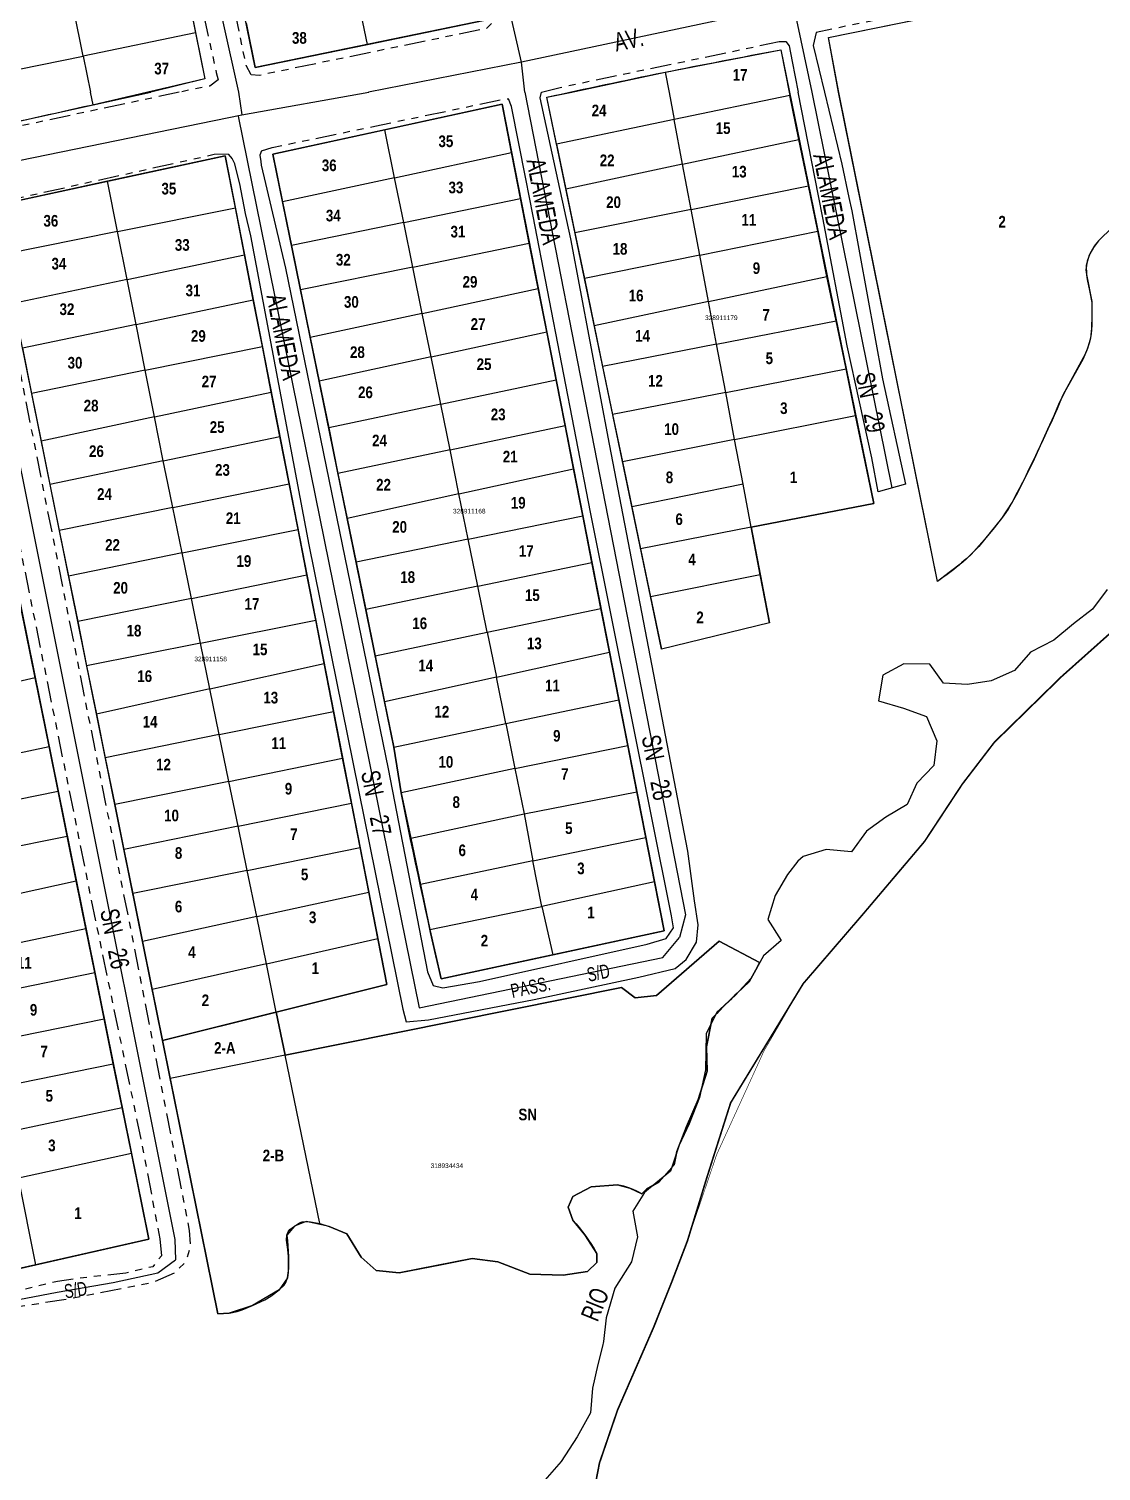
# Model space of a CAD drawing. Extents: x 205316 to 208372, y 4848714 to 4853250.
# Drawn here: x 207305.5 to 207536.1, y 4852270.9 to 4852581.1 of the extents above; entities that cross this region are included whole.
import ezdxf
from ezdxf.enums import TextEntityAlignment as Align

# ---------------------------------------------------------------- set-up
doc = ezdxf.new("R2010")
doc.units = 0
doc.header["$LTSCALE"] = 1.5
doc.header["$MEASUREMENT"] = 0
doc.linetypes.add('TRACO_25', pattern=[8, 3, -1, 1, -1, 1, -1])
for name, color, linetype in [('CD-MALHA-LOTES', 40, 'CONTINUOUS'), ('CD_TXT_QUADRA', 7, 'CONTINUOUS'), ('HD-CURSO-PERENE', 170, 'CONTINUOUS'), ('HD-TXT-PERENE', 170, 'CONTINUOUS'), ('LM-LIM-SETOR-FISCAL', 7, 'CONTINUOUS'), ('LM-LIMITE-MUNICIPAL', 2, 'CONTINUOUS'), ('RU-QUADRAS', 6, 'CONTINUOUS'), ('SV-EIXO-RUA-N-PAV', 6, 'CONTINUOUS'), ('SV-EIXO-RUA-PAV', 20, 'CONTINUOUS'), ('SV-RUA-NAO-PAV-S-GUIA-C-GUIA', 7, 'CONTINUOUS'), ('SV-RUA-PAVIM-S-GUIA-C-GUIA', 7, 'CONTINUOUS'), ('SV-TXT-RUA-N-PAV-S-GUIA-C-GUIA', 7, 'CONTINUOUS'), ('SV-TXT-RUA-PAV-S-GUIA-C-GUIA', 7, 'CONTINUOUS'), ('Th_NmrPort', 7, 'CONTINUOUS')]:
    doc.layers.add(name, color=color, linetype=linetype)
doc.styles.add('ARIAL', font='arial.ttf')
doc.styles.add('ROMANS', font='arial.ttf', dxfattribs={"height": 0.2})
doc.styles.get("Standard").update_dxf_attribs({"font": 'swisscbo.ttf'})
doc.linetypes.add('Limite', pattern='A,20,-3,[130,ltypeshp.shx,S=6.35,R=0,X=0,Y=0],-3,20', length=46)

msp = doc.modelspace()

# ---------------------------------------------------------------- linework, layer by layer
at = {"layer": 'CD-MALHA-LOTES', "linetype": 'Continuous'}
for p, q in [((207477.49, 4852579.28), (207545.73, 4852593.18)), ((207339.32, 4852590.37), (207341.33, 4852580.24)), ((207317.13, 4852575.28), (207315.12, 4852585.21)), ((207378.29, 4852577.78), (207376.32, 4852587.47)), ((207352.21, 4852582.39), (207354.17, 4852572.84)), ((207378.29, 4852577.78), (207403.62, 4852582.97)), ((207341.33, 4852580.24), (207317.13, 4852575.28)), ((207341.33, 4852580.24), (207343.34, 4852570.41)), ((207479.65, 4852567.46), (207477.49, 4852579.28)), ((207354.17, 4852572.84), (207378.29, 4852577.78)), ((207442.32, 4852571.8), (207467.2, 4852576.61)), ((207467.2, 4852576.61), (207469.13, 4852566.78)), ((207292.02, 4852570.13), (207317.13, 4852575.28)), ((207317.13, 4852575.28), (207318.7, 4852567.5)), ((207343.34, 4852570.41), (207331.7, 4852567.5)), ((207421.9, 4852567.47), (207442.32, 4852571.8)), ((207442.32, 4852571.8), (207443.17, 4852567.47)), ((207319.28, 4852564.77), (207318.7, 4852567.5)), ((207319.28, 4852564.77), (207331.7, 4852567.5)), ((207416.86, 4852566.42), (207421.9, 4852567.47)), ((207418.95, 4852556.35), (207416.86, 4852566.42)), ((207443.17, 4852567.47), (207444.27, 4852561.61)), ((207469.13, 4852566.78), (207444.27, 4852561.61)), ((207471.07, 4852557.36), (207469.13, 4852566.78)), ((207294.27, 4852559.26), (207319.28, 4852564.77)), ((207407.25, 4852564.92), (207382.04, 4852559.41)), ((207409.29, 4852554.51), (207407.25, 4852564.92)), ((207444.27, 4852561.61), (207418.95, 4852556.35)), ((207446.09, 4852552.01), (207444.27, 4852561.61)), ((207382.04, 4852559.41), (207357.94, 4852554.15)), ((207384.14, 4852549.09), (207382.04, 4852559.41)), ((207446.09, 4852552.01), (207471.07, 4852557.36)), ((207473.13, 4852547.39), (207471.07, 4852557.36)), ((207347.72, 4852553.82), (207322.4, 4852548.36)), ((207349.9, 4852542.62), (207347.72, 4852553.82)), ((207357.94, 4852554.15), (207360.04, 4852543.89)), ((207384.14, 4852549.09), (207409.29, 4852554.51)), ((207411.23, 4852544.61), (207409.29, 4852554.51)), ((207418.95, 4852556.35), (207420.97, 4852546.64)), ((207446.09, 4852552.01), (207420.97, 4852546.64)), ((207447.92, 4852542.3), (207446.09, 4852552.01)), ((207322.4, 4852548.36), (207297.89, 4852543.04)), ((207324.56, 4852537.52), (207322.4, 4852548.36)), ((207384.14, 4852549.09), (207360.04, 4852543.89)), ((207386.1, 4852539.48), (207384.14, 4852549.09)), ((207386.1, 4852539.48), (207411.23, 4852544.61)), ((207413.11, 4852535.01), (207411.23, 4852544.61)), ((207420.97, 4852546.64), (207422.92, 4852537.25)), ((207447.92, 4852542.3), (207473.13, 4852547.39)), ((207475.14, 4852537.58), (207473.13, 4852547.39)), ((207324.56, 4852537.52), (207349.9, 4852542.62)), ((207351.87, 4852532.53), (207349.9, 4852542.62)), ((207360.04, 4852543.89), (207361.95, 4852534.55)), ((207447.92, 4852542.3), (207422.92, 4852537.25)), ((207449.79, 4852532.45), (207447.92, 4852542.3)), ((207386.1, 4852539.48), (207361.95, 4852534.55)), ((207388.05, 4852529.89), (207386.1, 4852539.48)), ((207324.56, 4852537.52), (207300.01, 4852532.58)), ((207326.61, 4852527.22), (207324.56, 4852537.52)), ((207422.92, 4852537.25), (207424.95, 4852527.44)), ((207449.79, 4852532.45), (207475.14, 4852537.58)), ((207477.14, 4852527.88), (207475.14, 4852537.58)), ((207326.61, 4852527.22), (207351.87, 4852532.53)), ((207353.75, 4852522.85), (207351.87, 4852532.53)), ((207361.95, 4852534.55), (207363.9, 4852524.97)), ((207388.05, 4852529.89), (207413.11, 4852535.01)), ((207415.02, 4852525.27), (207413.11, 4852535.01)), ((207449.79, 4852532.45), (207424.95, 4852527.44)), ((207451.68, 4852522.46), (207449.79, 4852532.45)), ((207388.05, 4852529.89), (207363.9, 4852524.97)), ((207390.09, 4852519.89), (207388.05, 4852529.89)), ((207326.61, 4852527.22), (207302.13, 4852522.08)), ((207328.54, 4852517.56), (207326.61, 4852527.22)), ((207424.95, 4852527.44), (207427.07, 4852517.22)), ((207451.68, 4852522.46), (207477.14, 4852527.88)), ((207479.11, 4852518.31), (207477.14, 4852527.88)), ((207328.54, 4852517.56), (207353.75, 4852522.85)), ((207355.71, 4852512.82), (207353.75, 4852522.85)), ((207363.9, 4852524.97), (207366, 4852514.7)), ((207390.09, 4852519.89), (207415.02, 4852525.27)), ((207416.85, 4852515.92), (207415.02, 4852525.27)), ((207390.09, 4852519.89), (207366, 4852514.7)), ((207391.99, 4852510.56), (207390.09, 4852519.89)), ((207451.68, 4852522.46), (207427.07, 4852517.22)), ((207453.41, 4852513.29), (207451.68, 4852522.46)), ((207328.54, 4852517.56), (207304.09, 4852512.43)), ((207330.51, 4852507.68), (207328.54, 4852517.56)), ((207427.07, 4852517.22), (207428.89, 4852508.49)), ((207453.41, 4852513.29), (207479.11, 4852518.31)), ((207481.23, 4852507.97), (207479.11, 4852518.31)), ((207366, 4852514.7), (207367.9, 4852505.36)), ((207391.99, 4852510.56), (207416.85, 4852515.92)), ((207418.87, 4852505.63), (207416.85, 4852515.92)), ((207304.09, 4852512.43), (207306.06, 4852502.69)), ((207330.51, 4852507.68), (207355.71, 4852512.82)), ((207357.62, 4852503.01), (207355.71, 4852512.82)), ((207391.99, 4852510.56), (207367.9, 4852505.36)), ((207394.06, 4852500.39), (207391.99, 4852510.56)), ((207453.41, 4852513.29), (207428.89, 4852508.49)), ((207455.37, 4852502.92), (207453.41, 4852513.29)), ((207330.51, 4852507.68), (207306.06, 4852502.69)), ((207332.51, 4852497.64), (207330.51, 4852507.68)), ((207428.89, 4852508.49), (207431.03, 4852498.16)), ((207455.37, 4852502.92), (207481.23, 4852507.97)), ((207483.29, 4852497.97), (207481.23, 4852507.97)), ((207367.9, 4852505.36), (207369.96, 4852495.3)), ((207394.06, 4852500.39), (207418.87, 4852505.63)), ((207420.8, 4852495.78), (207418.87, 4852505.63)), ((207306.06, 4852502.69), (207308.13, 4852492.42)), ((207332.51, 4852497.64), (207357.62, 4852503.01)), ((207359.49, 4852493.42), (207357.62, 4852503.01)), ((207455.37, 4852502.92), (207431.03, 4852498.16)), ((207457.28, 4852492.8), (207455.37, 4852502.92)), ((207394.06, 4852500.39), (207369.96, 4852495.3)), ((207396.07, 4852490.56), (207394.06, 4852500.39)), ((207431.03, 4852498.16), (207433.14, 4852488)), ((207457.28, 4852492.8), (207483.29, 4852497.97)), ((207487.19, 4852479.01), (207483.29, 4852497.97)), ((207332.51, 4852497.64), (207308.13, 4852492.42)), ((207334.39, 4852488.18), (207332.51, 4852497.64)), ((207369.96, 4852495.3), (207371.96, 4852485.47)), ((207396.07, 4852490.56), (207420.8, 4852495.78)), ((207422.62, 4852486.5), (207420.8, 4852495.78)), ((207308.13, 4852492.42), (207310.02, 4852483.09)), ((207334.39, 4852488.18), (207359.49, 4852493.42)), ((207361.46, 4852483.29), (207359.49, 4852493.42)), ((207457.28, 4852492.8), (207433.14, 4852488)), ((207459.09, 4852483.21), (207457.28, 4852492.8)), ((207396.07, 4852490.56), (207371.96, 4852485.47)), ((207397.99, 4852481.09), (207396.07, 4852490.56)), ((207334.39, 4852488.18), (207310.02, 4852483.09)), ((207335.34, 4852483.42), (207334.39, 4852488.18)), ((207371.96, 4852485.47), (207373.94, 4852475.81)), ((207397.99, 4852481.09), (207422.62, 4852486.5)), ((207424.6, 4852476.37), (207422.62, 4852486.5)), ((207433.14, 4852488), (207435.15, 4852478.33)), ((207310.02, 4852483.09), (207312.02, 4852473.21)), ((207336.41, 4852478.18), (207335.34, 4852483.42)), ((207336.41, 4852478.18), (207361.46, 4852483.29)), ((207363.38, 4852473.46), (207361.46, 4852483.29)), ((207459.09, 4852483.21), (207435.15, 4852478.33)), ((207460.86, 4852473.9), (207459.09, 4852483.21)), ((207397.99, 4852481.09), (207373.94, 4852475.81)), ((207399.98, 4852471.35), (207397.99, 4852481.09)), ((207336.41, 4852478.18), (207312.02, 4852473.21)), ((207338.43, 4852468.38), (207336.41, 4852478.18)), ((207399.98, 4852471.35), (207424.6, 4852476.37)), ((207426.57, 4852466.34), (207424.6, 4852476.37)), ((207435.15, 4852478.33), (207437.03, 4852469.27)), ((207460.86, 4852473.9), (207487.19, 4852479.01)), ((207312.02, 4852473.21), (207314, 4852463.4)), ((207338.43, 4852468.38), (207363.38, 4852473.46)), ((207365.29, 4852463.67), (207363.38, 4852473.46)), ((207373.94, 4852475.81), (207375.85, 4852466.44)), ((207460.86, 4852473.9), (207437.03, 4852469.27)), ((207462.79, 4852463.69), (207460.86, 4852473.9)), ((207399.98, 4852471.35), (207375.85, 4852466.44)), ((207402.04, 4852461.25), (207399.98, 4852471.35)), ((207338.43, 4852468.38), (207314, 4852463.4)), ((207340.43, 4852458.6), (207338.43, 4852468.38)), ((207437.03, 4852469.27), (207439.17, 4852458.94)), ((207306.82, 4852441.53), (207301.83, 4852466.23)), ((207375.85, 4852466.44), (207377.93, 4852456.25)), ((207402.04, 4852461.25), (207426.57, 4852466.34)), ((207428.5, 4852456.47), (207426.57, 4852466.34)), ((207462.79, 4852463.69), (207439.17, 4852458.94)), ((207464.74, 4852453.37), (207462.79, 4852463.69)), ((207314, 4852463.4), (207315.98, 4852453.62)), ((207340.43, 4852458.6), (207365.29, 4852463.67)), ((207367.18, 4852453.94), (207365.29, 4852463.67)), ((207402.04, 4852461.25), (207377.93, 4852456.25)), ((207404.05, 4852451.34), (207402.04, 4852461.25)), ((207340.43, 4852458.6), (207315.98, 4852453.62)), ((207342.4, 4852449.01), (207340.43, 4852458.6)), ((207439.17, 4852458.94), (207441.51, 4852447.67)), ((207377.93, 4852456.25), (207379.96, 4852446.28)), ((207404.05, 4852451.34), (207428.5, 4852456.47)), ((207430.35, 4852447.03), (207428.5, 4852456.47)), ((207315.98, 4852453.62), (207317.9, 4852444.13)), ((207342.4, 4852449.01), (207367.18, 4852453.94)), ((207369, 4852444.6), (207367.18, 4852453.94)), ((207379.96, 4852446.28), (207404.05, 4852451.34)), ((207404.05, 4852451.34), (207406.03, 4852441.65)), ((207464.74, 4852453.37), (207441.51, 4852447.67)), ((207342.4, 4852449.01), (207317.9, 4852444.13)), ((207344.43, 4852439.14), (207342.4, 4852449.01)), ((207379.96, 4852446.28), (207381.99, 4852436.35)), ((207406.03, 4852441.65), (207430.35, 4852447.03)), ((207432.36, 4852436.8), (207430.35, 4852447.03)), ((207317.9, 4852444.13), (207320.01, 4852433.71)), ((207344.43, 4852439.14), (207369, 4852444.6)), ((207371.01, 4852434.29), (207369, 4852444.6)), ((207306.82, 4852441.53), (207282.61, 4852436.02)), ((207309.81, 4852426.77), (207306.82, 4852441.53)), ((207344.43, 4852439.14), (207320.01, 4852433.71)), ((207346.44, 4852429.31), (207344.43, 4852439.14)), ((207406.03, 4852441.65), (207381.99, 4852436.35)), ((207408.06, 4852431.69), (207406.03, 4852441.65)), ((207381.99, 4852436.35), (207383.97, 4852426.64)), ((207408.06, 4852431.69), (207432.36, 4852436.8)), ((207434.29, 4852426.94), (207432.36, 4852436.8)), ((207320.01, 4852433.71), (207321.91, 4852424.32)), ((207346.44, 4852429.31), (207371.01, 4852434.29)), ((207372.97, 4852424.21), (207371.01, 4852434.29)), ((207383.97, 4852426.64), (207408.06, 4852431.69)), ((207408.06, 4852431.69), (207410.03, 4852421.99)), ((207285.52, 4852421.58), (207309.81, 4852426.77)), ((207311.76, 4852417.12), (207309.81, 4852426.77)), ((207346.44, 4852429.31), (207321.91, 4852424.32)), ((207348.51, 4852419.24), (207346.44, 4852429.31)), ((207383.97, 4852426.64), (207385.55, 4852416.75)), ((207410.03, 4852421.99), (207434.29, 4852426.94)), ((207436.23, 4852417.02), (207434.29, 4852426.94)), ((207321.91, 4852424.32), (207323.95, 4852414.25)), ((207348.51, 4852419.24), (207372.97, 4852424.21)), ((207374.86, 4852414.53), (207372.97, 4852424.21)), ((207410.03, 4852421.99), (207385.55, 4852416.75)), ((207410.03, 4852421.99), (207412.02, 4852412.25)), ((207348.51, 4852419.24), (207323.95, 4852414.25)), ((207350.49, 4852409.58), (207348.51, 4852419.24)), ((207287.41, 4852412.22), (207311.76, 4852417.12)), ((207313.71, 4852407.48), (207311.76, 4852417.12)), ((207323.95, 4852414.25), (207325.9, 4852404.59)), ((207350.49, 4852409.58), (207374.86, 4852414.53)), ((207376.71, 4852405.03), (207374.86, 4852414.53)), ((207385.55, 4852416.75), (207387.6, 4852407.05)), ((207412.02, 4852412.25), (207436.23, 4852417.02)), ((207438.16, 4852407.18), (207436.23, 4852417.02)), ((207387.6, 4852407.05), (207412.02, 4852412.25)), ((207412.02, 4852412.25), (207413.88, 4852402.17)), ((207350.49, 4852409.58), (207325.9, 4852404.59)), ((207352.44, 4852400.1), (207350.49, 4852409.58)), ((207289.37, 4852402.53), (207313.71, 4852407.48)), ((207315.66, 4852397.86), (207313.71, 4852407.48)), ((207352.44, 4852400.1), (207376.71, 4852405.03)), ((207378.58, 4852395.42), (207376.71, 4852405.03)), ((207387.6, 4852407.05), (207389.7, 4852397.1)), ((207413.88, 4852402.17), (207438.16, 4852407.18)), ((207440.03, 4852397.65), (207438.16, 4852407.18)), ((207325.9, 4852404.59), (207327.82, 4852395.1)), ((207413.88, 4852402.17), (207389.7, 4852397.1)), ((207415.81, 4852392.36), (207413.88, 4852402.17)), ((207352.44, 4852400.1), (207327.82, 4852395.1)), ((207354.48, 4852390.16), (207352.44, 4852400.1)), ((207291.39, 4852392.56), (207315.66, 4852397.86)), ((207317.74, 4852387.58), (207315.66, 4852397.86)), ((207354.48, 4852390.16), (207378.58, 4852395.42)), ((207380.53, 4852385.45), (207378.58, 4852395.42)), ((207389.7, 4852397.1), (207391.75, 4852387.39)), ((207440.03, 4852397.65), (207415.81, 4852392.36)), ((207442.1, 4852387.09), (207440.03, 4852397.65)), ((207327.82, 4852395.1), (207329.91, 4852384.81)), ((207391.75, 4852387.39), (207415.81, 4852392.36)), ((207415.81, 4852392.36), (207418.19, 4852381.94)), ((207354.48, 4852390.16), (207329.91, 4852384.81)), ((207356.56, 4852380.02), (207354.48, 4852390.16)), ((207293.42, 4852382.49), (207317.74, 4852387.58)), ((207319.65, 4852378.11), (207317.74, 4852387.58)), ((207391.75, 4852387.39), (207394.15, 4852376.76)), ((207418.19, 4852381.94), (207442.1, 4852387.09)), ((207329.91, 4852384.81), (207332, 4852374.45)), ((207356.56, 4852380.02), (207380.53, 4852385.45)), ((207382.46, 4852375.52), (207380.53, 4852385.45)), ((207462.6, 4852380.26), (207453.97, 4852384.87)), ((207356.56, 4852380.02), (207332, 4852374.45)), ((207358.7, 4852369.61), (207356.56, 4852380.02)), ((207394.15, 4852376.76), (207418.19, 4852381.94)), ((207295.3, 4852373.17), (207319.65, 4852378.11)), ((207321.66, 4852368.18), (207319.65, 4852378.11)), ((207332, 4852374.45), (207334.21, 4852363.51)), ((207358.7, 4852369.61), (207382.46, 4852375.52)), ((207297.31, 4852363.24), (207321.66, 4852368.18)), ((207323.62, 4852358.51), (207321.66, 4852368.18)), ((207358.7, 4852369.61), (207334.21, 4852363.51)), ((207360.6, 4852360.33), (207358.7, 4852369.61)), ((207334.21, 4852363.51), (207335.87, 4852355.36)), ((207299.26, 4852353.57), (207323.62, 4852358.51)), ((207325.53, 4852349.07), (207323.62, 4852358.51)), ((207360.6, 4852360.33), (207335.87, 4852355.36)), ((207368.03, 4852324.11), (207360.6, 4852360.33)), ((207335.87, 4852355.36), (207346.11, 4852304.73)), ((207301.21, 4852343.94), (207325.53, 4852349.07)), ((207327.52, 4852339.24), (207325.53, 4852349.07)), ((207303.23, 4852333.94), (207327.52, 4852339.24)), ((207331.25, 4852320.8), (207327.52, 4852339.24)), ((207307, 4852315.28), (207303.23, 4852333.94)), ((207307, 4852315.28), (207331.25, 4852320.8)), ((207283.07, 4852309.84), (207307, 4852315.28))]:
    msp.add_line(p, q, dxfattribs=at)
at = {"layer": 'CD-MALHA-LOTES', "linetype": 'Continuous', "flags": 128}
for points in [[(207500.89, 4852462.25), (207496.42, 4852484.48), (207490.27, 4852514.87), (207479.65, 4852567.46)], [(207541.45, 4852541.37), (207535.53, 4852535.54), (207535.53, 4852535.54), (207534.47, 4852534.12), (207533.7, 4852532.75), (207533.07, 4852531.12), (207532.84, 4852529.3), (207533.07, 4852527.24), (207533.62, 4852524.85), (207534.09, 4852522.26), (207534.08, 4852519.48), (207534.02, 4852516.7), (207533.78, 4852514.56), (207533.2, 4852512.39), (207532.15, 4852510.03), (207530.91, 4852507.74), (207529.48, 4852505.3), (207528.14, 4852502.85), (207526.96, 4852500.29), (207525.9, 4852497.91), (207524.56, 4852494.92), (207521.38, 4852487.94), (207517.85, 4852480.8), (207516.1, 4852477.83), (207515.08, 4852476.38), (207513.06, 4852473.78), (207511, 4852471.25), (207508.15, 4852468.03), (207506.39, 4852466.44), (207503.4, 4852464.16), (207500.89, 4852462.25)], [(207453.97, 4852384.87), (207440.44, 4852373.17), (207435.91, 4852372.67), (207432.92, 4852374.88), (207360.6, 4852360.33)], [(207437.31, 4852330.54), (207438.33, 4852331.52), (207441.06, 4852333.08), (207444.28, 4852336.79), (207444.86, 4852339.62), (207446.91, 4852344.98), (207449.45, 4852350.83), (207451.4, 4852356.88), (207451.2, 4852362.15), (207452.47, 4852368.3), (207456.47, 4852372.39), (207460.37, 4852376.1), (207462.22, 4852379.32), (207462.6, 4852380.26)], [(207368.03, 4852324.11), (207370.09, 4852323.5), (207373.87, 4852321.91), (207376.96, 4852316.93), (207380.14, 4852314.04), (207385.12, 4852313.54), (207394.38, 4852315.33), (207400.85, 4852316.63), (207406.33, 4852315.93), (207413.2, 4852313.24), (207420.37, 4852313.04), (207425.64, 4852313.84), (207427.63, 4852315.73), (207427.63, 4852317.72), (207425.04, 4852321.71), (207422.46, 4852324.89), (207421.46, 4852327.68), (207422.46, 4852329.97), (207426.44, 4852332.06), (207432.05, 4852332.48), (207434.7, 4852331.77), (207437.31, 4852330.54)], [(207346.11, 4852304.73), (207348.58, 4852304.88), (207350.28, 4852305.18), (207351.38, 4852305.56), (207353.56, 4852306.47), (207356.23, 4852307.75), (207357.49, 4852308.5), (207359.33, 4852309.86), (207360.36, 4852310.88), (207360.76, 4852311.47), (207361.13, 4852312.45), (207361.32, 4852313.97), (207361.32, 4852317.03), (207361.16, 4852318.56), (207360.88, 4852320.59), (207360.93, 4852321.61), (207361.25, 4852322.38), (207361.63, 4852322.82), (207362.62, 4852323.6), (207363.7, 4852324.27), (207364.25, 4852324.49), (207365.11, 4852324.6), (207366.08, 4852324.5), (207368.03, 4852324.11)]]:
    msp.add_lwpolyline(points, dxfattribs=at)
at = {"layer": 'HD-CURSO-PERENE', "flags": 128}
msp.add_lwpolyline([(207537.39, 4852460.49), (207534.25, 4852456.28), (207530.16, 4852453.16), (207525.93, 4852449.59), (207520.93, 4852447.07), (207517.5, 4852443.11), (207512.46, 4852440.89), (207507.36, 4852440.12), (207502.21, 4852440.35), (207499.29, 4852444.49), (207493.69, 4852444.57), (207489.15, 4852442.1), (207488.22, 4852436.6), (207493.58, 4852434.97), (207498.53, 4852433.18), (207500.75, 4852427.94), (207500.12, 4852422.63), (207496.48, 4852418.87), (207494.4, 4852414.26), (207489.81, 4852411.54), (207485.62, 4852408.52), (207482.38, 4852404.06), (207476.98, 4852404.59), (207471.99, 4852403.07), (207470.9, 4852402.07), (207468.65, 4852399.25), (207466.02, 4852394.69), (207464.38, 4852389.53), (207467.3, 4852385.04), (207463.51, 4852381.73), (207460.83, 4852376.91), (207457.39, 4852373.2), (207453.45, 4852369.63), (207451.17, 4852364.92), (207450.98, 4852357.2), (207449.72, 4852351.28), (207447.52, 4852345.61), (207445.38, 4852341.02), (207443.48, 4852335.42), (207438.77, 4852331.51), (207437.89, 4852330.82), (207435.39, 4852326.81), (207436.35, 4852321.24), (207435.07, 4852315.89), (207431.51, 4852310.2), (207429.63, 4852303.86), (207429.1, 4852298.74), (207428.86, 4852297.78), (207427.86, 4852293.81), (207426.68, 4852288.74), (207426.27, 4852283.4), (207423.44, 4852278.25), (207419.93, 4852272.91), (207415.45, 4852267.79)], dxfattribs=at)
at = {"layer": 'LM-LIM-SETOR-FISCAL', "linetype": 'Limite', "ltscale": 0.1, "const_width": 0.13, "flags": 128}
msp.add_lwpolyline([(207021.68, 4851415.47), (207043.45, 4851405.34), (207056.69, 4851396.79), (207066.97, 4851389.51), (207076.85, 4851382.57), (207094.19, 4851367.16), (207111.92, 4851349.04), (207137.62, 4851319.1), (207143.1, 4851313.28), (207157.25, 4851297.67), (207179.66, 4851272.35), (207212.37, 4851234.89), (207238.06, 4851206.02), (207253.49, 4851187.92), (207273.43, 4851163.63), (207284.94, 4851148.07), (207293.96, 4851135.89), (207311.93, 4851112.49), (207337.06, 4851072.12), (207347.32, 4851056.34), (207360.35, 4851036.08), (207365.19, 4851028.69), (207385.18, 4850998.1), (207399.65, 4850974.87), (207412.28, 4850954.54), (207439.21, 4850911.8), (207446.99, 4850899.53), (207455.59, 4850885.98), (207473.05, 4850858.84), (207486.05, 4850838.58), (207490.56, 4850831.8), (207526.44, 4850773.29), (207555.31, 4850724.8), (207578.38, 4850685.38), (207592.12, 4850660.09), (207604.67, 4850635.92), (207614.1, 4850617.58), (207622.25, 4850602.5), (207642.83, 4850564.46), (207666.03, 4850518.62), (207673.67, 4850503.6), (207676.98, 4850495.57), (207692.21, 4850467.22), (207727.63, 4850397.08), (207738.85, 4850376.31), (207759.68, 4850337.26), (207765.54, 4850326.04), (207775.63, 4850306.02), (207786.18, 4850286.35), (207792.55, 4850273.61), (207797.89, 4850263.92), (207815.04, 4850231.27), (207833.05, 4850197.75), (207837.49, 4850189.49), (207843.1, 4850178.25), (207852.67, 4850160.66), (207865.65, 4850136.92), (207895.56, 4850081.74), (207913.06, 4850049.55), (207920.81, 4850036.7), (207924.96, 4850029.49), (207928.67, 4850023.04), (207944.68, 4849997.28), (207949.38, 4849989.27), (207955.86, 4849978.89), (207989.63, 4849922.09), (208021.59, 4849858.31), (208039.3, 4849825.19), (208050.27, 4849806.04), (208063.43, 4849780.62), (208069.87, 4849768.66), (208079.08, 4849754.42), (208084.65, 4849743.63), (208092.91, 4849727.46), (208100.67, 4849714.29), (208107.46, 4849701.58), (208114.74, 4849688.43), (208114.78, 4849688.35), (208114.86, 4849688.17), (208150.73, 4849616.06), (208187.92, 4849541.22), (208249.9, 4849424.19), (208300.63, 4849327.9), (208301.3, 4849326.63), (208330.19, 4849271.2), (208367.01, 4849211.9), (208349.86, 4849193.3), (208335.74, 4849174.95), (208327.89, 4849167.36), (208314.36, 4849149.75), (208299.16, 4849131.8), (208291.24, 4849122.44), (208282.06, 4849112.13), (208264.95, 4849090.56), (208250.83, 4849074.09), (208221.58, 4849039.46), (208207.85, 4849021.47), (208194.01, 4849003.09), (208183.89, 4848990.29), (208163.14, 4848966.59), (208139.11, 4848938.69), (208114.75, 4848908.34), (208092.97, 4848883.15), (208089.08, 4848877.86), (208082.48, 4848868.63), (208062.6, 4848842.56), (208055.4, 4848834.16), (208029.39, 4848802.29), (208002.88, 4848772.47), (207987.06, 4848754.07), (207971.45, 4848736.35), (207951.29, 4848714.3), (207938.98, 4848722.35), (207935.19, 4848724.84), (207927.76, 4848740.69), (207925.43, 4848746.58), (207910.93, 4848782.03), (207901.5, 4848803.37), (207897.96, 4848811.56), (207889.76, 4848830.42), (207882.92, 4848845.94), (207879.69, 4848853.91), (207871.77, 4848863.82), (207869.94, 4848867.11), (207866.81, 4848872.74), (207858.75, 4848886.94), (207856.41, 4848891.07), (207842.53, 4848910.15), (207825.03, 4848930.31), (207802.2, 4848960.18), (207795.96, 4848968.62), (207792.78, 4848975.77), (207791.99, 4848977.54), (207775.14, 4849006.28), (207757.22, 4849040.43), (207747.93, 4849059.71), (207739.33, 4849078.11), (207736.66, 4849084.67), (207725.65, 4849112.01), (207712.86, 4849133.84), (207705.61, 4849141.39), (207693.22, 4849158.83), (207658.02, 4849201.49), (207643.22, 4849219.05), (207628.15, 4849239.89), (207583.74, 4849297.42), (207577.23, 4849307.07), (207560.95, 4849335.89), (207540.69, 4849361.49), (207529.48, 4849377.88), (207524.83, 4849382.69), (207520.93, 4849386.71), (207512.94, 4849401.39), (207489.49, 4849426.56), (207461.51, 4849464.09), (207445.75, 4849483.09), (207417.58, 4849518.68), (207409.91, 4849527.9), (207402.02, 4849538.56), (207394.56, 4849549.23), (207375.36, 4849576.96), (207365.17, 4849591.27), (207339.6, 4849627.48), (207325.58, 4849647.34), (207307.69, 4849672.68), (207298.76, 4849680.12), (207277.63, 4849691.43), (207257.69, 4849697.98), (207238.05, 4849700.95), (207217.82, 4849703), (207206.03, 4849702.71), (207187.69, 4849706.67), (207136.42, 4849713.49), (207093.76, 4849719.89), (207070.29, 4849722.03), (207038.29, 4849725.23), (206981.38, 4849733.58), (206955.52, 4849737.17), (206761.86, 4849758.64), (206867.89, 4849970.66), (206819.81, 4849985.62), (206492.19, 4850011.1), (206474.48, 4850006.62), (206422.43, 4850015.06), (206416.16, 4850016.08), (206438.69, 4850087.64), (206465.45, 4850155.1), (206402.35, 4850183.32), (206381.84, 4850187.26), (206296.36, 4850246.47), (206256.21, 4850261.19), (205958.1, 4850305), (205458.47, 4851060.64), (205381.54, 4850978.24), (205358.28, 4850945.44), (205339.74, 4850916.46), (205327.72, 4850908.15), (205431.06, 4851590.05), (205574.72, 4852567.53), (205641.8, 4853028.16), (205641.8, 4853028.16), (205641.8, 4853028.16), (205641.8, 4853028.16), (205641.93, 4853028.94), (205641.93, 4853028.94), (205648.48, 4853073.83), (205694.02, 4853072.84), (205697.96, 4853072.98), (205708.12, 4853073.2), (205760.46, 4853075.4), (205791.35, 4853076.88), (205796.33, 4853076.78), (205864.61, 4853080.53), (205875.14, 4853081.42), (205954.27, 4853084.91), (205973.22, 4853086.23), (205987.11, 4853086.63), (206047.56, 4853092.24), (206088.22, 4853093.5), (206097.24, 4853093.29), (206115.25, 4853096.39), (206174.74, 4853099.25), (206241.73, 4853106.06), (206249.32, 4853067.81), (206250.76, 4853068.13), (206281.43, 4853073.09), (206306.59, 4853077.18), (206378.69, 4853082.54), (206403.59, 4853083.9), (206436.89, 4853085.62), (206526.63, 4853090.28), (206527.07, 4853088.1), (206560.2, 4853092.06), (206614.27, 4853094.76), (206665.78, 4853098.35), (206668.43, 4853097.71), (206672.42, 4853095.9), (206676.44, 4853090.31), (206713.2, 4853068.45), (206726.11, 4853063.48), (206768.83, 4853039.64), (206779.35, 4853035.22), (206783.97, 4853039.27), (206803.01, 4853045.24), (206811.52, 4853047.66), (206822.53, 4853050.63), (206828.46, 4853052.32), (206840.17, 4853055.43), (206847.8, 4853057.54), (206858.24, 4853060.22), (206872.64, 4853064.04), (206880.4, 4853065.73), (206891.38, 4853067.85), (206902.95, 4853070.8), (206915.12, 4853068.72), (206920.58, 4853068.19), (206924.61, 4853067.87), (206929.01, 4853068.36), (206932.61, 4853069.6), (206936.66, 4853071.45), (206943.28, 4853074.5), (206950.01, 4853078.17), (206955.6, 4853082.5), (206958.92, 4853089.46), (206962.59, 4853093.58), (206967.6, 4853097.61), (206977.81, 4853100.47), (206987.39, 4853105.57), (206993.74, 4853107.81), (206995.98, 4853101.99), (206998.25, 4853095.75), (207000.15, 4853089.03), (207001.71, 4853082.51), (207003.06, 4853076.97), (207004.98, 4853065.92), (207006.42, 4853057.28), (207007.25, 4853052.87), (207009.04, 4853041.02), (207018.95, 4853043.22), (207028.02, 4853045.07), (207041.5, 4853047.9), (207048.59, 4853049.32), (207057.57, 4853051.22), (207063.04, 4853052.2), (207071.92, 4853053.66), (207083.02, 4853055.24), (207109.77, 4853060.98), (207121.18, 4853063.43), (207134.62, 4853067.5), (207161.51, 4853073.61), (207175.42, 4853077.24), (207178.97, 4853078.21), (207181.54, 4853078.81), (207183.81, 4853079.34), (207188.75, 4853080.47), (207192.55, 4853081.52), (207201.06, 4853083.36), (207208.78, 4853084.88), (207218.42, 4853086.81), (207225.74, 4853087.76), (207232.02, 4853089.01), (207242.24, 4853089.87), (207250.59, 4853091.4), (207267.11, 4853095.09), (207278.14, 4853097.67), (207281.89, 4853098.7), (207283.75, 4853100.66), (207285.91, 4853101.58), (207290.13, 4853102.41), (207294.36, 4853102.41), (207297.24, 4853101.27), (207300.74, 4853099.94), (207303.18, 4853099.75), (207306.84, 4853102), (207313.42, 4853103), (207317.92, 4853104.36), (207319.42, 4853105.86), (207320.7, 4853109.57), (207328.77, 4853111.37), (207333.42, 4853111.36), (207344.5, 4853111.15), (207357.97, 4853112.75), (207369.1, 4853115.23), (207376.56, 4853116.38), (207381.3, 4853117.24), (207387.47, 4853118.39), (207392.49, 4853119.11), (207396.77, 4853120.95), (207415.73, 4853122.98), (207426.82, 4853124.81), (207434.67, 4853127.72), (207433.38, 4853135.75), (207483.24, 4853145.3), (207485.09, 4853140.95), (207489.44, 4853138.19), (207496.16, 4853134.1), (207501.03, 4853132.12), (207509.86, 4853132.26), (207517.37, 4853134.63), (207526.34, 4853135.42), (207534.9, 4853135.16), (207540.31, 4853134.1), (207549.66, 4853131.07), (207559.41, 4853125.53), (207563.63, 4853123.29), (207567.98, 4853122.5), (207579.64, 4853122.9), (207589.26, 4853124.48), (207599.15, 4853123.03), (207607.72, 4853121.45), (207616.55, 4853118.55), (207625.51, 4853116.05), (207633.48, 4853114.13), (207638.75, 4853112.42), (207645.47, 4853108.07), (207650.35, 4853101.35), (207651.8, 4853094.76), (207653.12, 4853086.99), (207656.54, 4853081.71), (207660.23, 4853076.31), (207663.92, 4853071.17), (207668.54, 4853066.43), (207679.08, 4853063.26), (207691.07, 4853063.26), (207695.82, 4853066.3), (207699.7, 4853071.57), (207703.66, 4853075.26), (207708.27, 4853076.71), (207713.41, 4853075.39), (207716.7, 4853070.78), (207718.02, 4853064.06), (207718.15, 4853057.73), (207718.29, 4853046.46), (207719.34, 4853036.97), (207724.88, 4853033.81), (207736.87, 4853033.41), (207747.15, 4853035.92), (207754.13, 4853041.45), (207762.04, 4853043.3), (207773.44, 4853045.67), (207778.71, 4853047.25), (207782.8, 4853050.28), (207788.33, 4853057.66), (207790.84, 4853064.52), (207790.97, 4853071.24), (207790.57, 4853079.61), (207788.2, 4853087.12), (207786.62, 4853093.31), (207787.01, 4853100.03), (207790.7, 4853104.38), (207799.14, 4853104.38), (207805.07, 4853103.59), (207811.26, 4853102.27), (207817.85, 4853098.72), (207820.49, 4853094.5), (207822.46, 4853090.02), (207826.81, 4853088.04), (207832.35, 4853091.47), (207843.48, 4853094.63), (207849.81, 4853098.58), (207854.29, 4853104.12), (207855.74, 4853109.65), (207857.06, 4853117.3), (207866.22, 4853130.48), (207885.99, 4853134.43), (207901.27, 4853129.42), (207912.87, 4853122.04), (207925.79, 4853113.08), (207936.07, 4853099.64), (207945.82, 4853090.68), (207956.1, 4853085.93), (207977.18, 4853074.27), (207954.95, 4853033.22), (207930.02, 4853010.37), (207899.9, 4852995.83), (207867.7, 4852983.36), (207865.96, 4852982.16), (207835.44, 4852961.18), (207834.46, 4852960.51), (207832.32, 4852957.94), (207814.69, 4852936.79), (207813.69, 4852935.58), (207810.57, 4852900.27), (207812.65, 4852867.03), (207826.15, 4852834.83), (207834.46, 4852804.71), (207830.31, 4852764.2), (207817.84, 4852715.38), (207811.61, 4852680.07), (207809.54, 4852652.02), (207803.3, 4852629.17), (207788.76, 4852604.24), (207780.78, 4852586.78), (207772.76, 4852568.75), (207772.2, 4852567.48), (207764.15, 4852556.53), (207749.3, 4852542.98), (207732.53, 4852532.01), (207710.59, 4852535.24), (207705.42, 4852552.01), (207700.26, 4852561.69), (207695.76, 4852567.49), (207695.75, 4852567.5), (207689.62, 4852575.24), (207683.06, 4852582.65), (207683.06, 4852582.65), (207672.47, 4852586.67), (207659.13, 4852588.58), (207647.7, 4852584.77), (207640.93, 4852577.57), (207638.17, 4852572.06), (207638.27, 4852567.49), (207637.67, 4852558.64), (207637.07, 4852542.73), (207634.67, 4852530.43), (207628.97, 4852515.12), (207624.39, 4852504.94), (207612.77, 4852495.02), (207607.63, 4852490.76), (207594.46, 4852487.52), (207582.46, 4852480.31), (207573.75, 4852470.41), (207556.35, 4852462.61), (207538.64, 4852451.65), (207527.54, 4852441.75), (207513.13, 4852427.65), (207506.23, 4852418.64), (207498.13, 4852406.34), (207484.92, 4852390.73), (207472.02, 4852375.73), (207463.62, 4852361.33), (207453.41, 4852338.97), (207447.11, 4852320.36), (207443.73, 4852311.52), (207439.87, 4852301.85), (207432.11, 4852284.05), (207428.21, 4852272.65), (207424.61, 4852254.04), (207426.11, 4852243.54), (207437.81, 4852238.74), (207456.12, 4852240.84), (207468.42, 4852248.04), (207479.82, 4852254.34), (207496.63, 4852257.64), (207513.13, 4852257.64), (207531.14, 4852253.74), (207542.84, 4852248.64), (207555.75, 4852239.64), (207568.05, 4852228.08), (207578.55, 4852216.68), (207583.06, 4852196.87), (207587.56, 4852180.97), (207594.76, 4852163.26), (207599.86, 4852156.66), (207608.86, 4852146.16), (207613.37, 4852132.65), (207613.67, 4852120.5), (207611.87, 4852109.1), (207603.46, 4852100.09), (207594.46, 4852094.39), (207573.45, 4852089.89), (207559.95, 4852088.09), (207541.49, 4852086.29), (207526.79, 4852086.29), (207515.08, 4852082.69), (207510.28, 4852073.98), (207506.08, 4852060.48), (207508.18, 4852045.47), (207515.98, 4852036.77), (207527.69, 4852028.52), (207539.39, 4852021.32), (207542.09, 4852011.11), (207540.59, 4851999.41), (207531.89, 4851990.11), (207521.99, 4851983.81), (207509.68, 4851972.4), (207503.68, 4851965.2), (207498.88, 4851952.3), (207498.58, 4851939.69), (207495.88, 4851930.99), (207496.78, 4851918.08), (207492.28, 4851906.08), (207486.28, 4851896.48), (207480.57, 4851883.57), (207473.37, 4851877.87), (207465.27, 4851871.12), (207457.47, 4851862.72), (207450.26, 4851854.61), (207438.86, 4851850.11), (207428.96, 4851845.31), (207420.85, 4851839.31), (207413.65, 4851830.31), (207413.63, 4851830.07), (207412.45, 4851817.85), (207413.95, 4851801.35), (207419.65, 4851789.04), (207426.26, 4851775.24), (207422.65, 4851767.44), (207411.55, 4851754.83), (207403.15, 4851747.33), (207396.19, 4851742.31), (207381.03, 4851730), (207376.14, 4851725.42), (207366.84, 4851714.32), (207362.02, 4851705.07), (207359.33, 4851699.09), (207356.13, 4851693.8), (207352.17, 4851688.61), (207347.73, 4851683.39), (207343.58, 4851677.86), (207336.98, 4851674.11), (207333.08, 4851671.11), (207328.23, 4851667.5), (207323.73, 4851664.99), (207319.14, 4851662.03), (207312.52, 4851659.25), (207306.97, 4851656.48), (207300.67, 4851653.78), (207295.56, 4851650.02), (207291.96, 4851646.42), (207290.01, 4851641.92), (207289.56, 4851637.12), (207290.76, 4851632.17), (207293.46, 4851628.87), (207299.47, 4851624.97), (207306.09, 4851621.35), (207313.87, 4851617.16), (207321.37, 4851614.76), (207329.33, 4851612.06), (207335.36, 4851607.57), (207336.98, 4851602.16), (207333.68, 4851595.41), (207329.48, 4851592.11), (207324.52, 4851589.4), (207317.62, 4851586.85), (207309.18, 4851586.85), (207303.22, 4851588.26), (207297.78, 4851590.49), (207292.26, 4851592.53), (207286.46, 4851592.82), (207280.33, 4851592.56), (207274.18, 4851591.51), (207267.88, 4851591.06), (207260.83, 4851591.81), (207252.43, 4851591.51), (207245.52, 4851589.1), (207238.32, 4851588.5), (207231.28, 4851590.25), (207225.49, 4851591.54), (207220.84, 4851594.21), (207214.84, 4851596.46), (207208.99, 4851598.86), (207202.68, 4851602.31), (207198.33, 4851607.41), (207196.08, 4851613.26), (207198.08, 4851619.64), (207198.84, 4851625.01), (207198.84, 4851632.65), (207197.89, 4851638.82), (207198.7, 4851645.68), (207198.78, 4851649.95), (207197.73, 4851654), (207194.58, 4851656.55), (207190.23, 4851659.55), (207184.83, 4851662.1), (207181.63, 4851663.31), (207174.11, 4851668.15), (207168.43, 4851673.64), (207164.08, 4851677.33), (207161.47, 4851680.45), (207157.3, 4851683.54), (207152.25, 4851686.95), (207146.35, 4851688.77), (207140.51, 4851688.58), (207134.97, 4851685.14), (207130.33, 4851679.65), (207126.96, 4851675.84), (207122.34, 4851670.05), (207117.61, 4851664.31), (207112.85, 4851658.87), (207107.77, 4851653.68), (207101.91, 4851649.31), (207095.27, 4851647.78), (207088.5, 4851647.45), (207081.72, 4851647.45), (207074.62, 4851649.4), (207067.65, 4851651.44), (207061.25, 4851655.1), (207056.98, 4851658.28), (207053.3, 4851661.92), (207049.7, 4851665.87), (207044.67, 4851671.39), (207039.69, 4851676.45), (207036.11, 4851680.27), (207032.79, 4851684.24), (207028.55, 4851687.81), (207024.32, 4851691.18), (207019.77, 4851694.1), (207012.9, 4851697.22), (207008.05, 4851698.69), (207000.99, 4851699.1), (206993.6, 4851698.93), (206988.48, 4851698.67), (206981.18, 4851698.52), (206974.54, 4851698.49), (206966.41, 4851698.35), (206959.69, 4851698.1), (206955.49, 4851697.65), (206947.66, 4851695.98), (206930.32, 4851683.64), (206919.41, 4851681.51), (206903.19, 4851685.91), (206893.11, 4851679.35), (206876.22, 4851668.3), (206863.82, 4851665.31), (206838.51, 4851664.51), (206824.05, 4851654.84), (206820.4, 4851636.59), (206823.02, 4851619.71), (206815.39, 4851610.49), (206817.94, 4851603.02), (206817.78, 4851599.21), (206807.28, 4851595.87), (206796.63, 4851589.51), (206795.68, 4851578.85), (206772.39, 4851570.51), (206768.73, 4851564.63), (206773.34, 4851553.02), (206770.76, 4851539.3), (206766.66, 4851530.24), (206761.26, 4851528.3), (206750.13, 4851531.48), (206745.04, 4851524.16), (206737.89, 4851517.17), (206716.26, 4851478.85), (206708.79, 4851449.04), (206704.02, 4851446.18), (206695.42, 4851438.21), (206691.63, 4851417.91), (206687.99, 4851407.24), (206805.75, 4851415.72), (206852.6, 4851421.92), (206888.07, 4851426.1), (206908.54, 4851427.32), (206955.56, 4851430.12), (206957.65, 4851429.92), (206967.38, 4851429.2), (206973.82, 4851428.49), (206980.7, 4851427.63), (206982.84, 4851427.2), (206991.18, 4851425.4), (207010.88, 4851419.91)], close=True, dxfattribs=at)
at = {"layer": 'LM-LIMITE-MUNICIPAL', "const_width": 0.35}
msp.add_lwpolyline([(207538.64, 4852451.65), (207527.54, 4852441.75), (207513.13, 4852427.65), (207506.23, 4852418.64), (207498.13, 4852406.34), (207484.92, 4852390.73), (207472.02, 4852375.73), (207456.42, 4852350.11), (207451.3, 4852334.02), (207447.11, 4852320.36), (207443.73, 4852311.52), (207439.87, 4852301.85), (207432.11, 4852284.05), (207428.21, 4852272.65), (207424.61, 4852254.04)], dxfattribs=at)
at = {"layer": 'RU-QUADRAS', "linetype": 'Continuous'}
for points in [[(207318, 4852749.11), (207367.66, 4852759.74), (207403.62, 4852582.97), (207354.17, 4852572.84)], [(207297.88, 4852543.07), (207347.72, 4852553.82), (207382.46, 4852375.52), (207334.21, 4852363.51)], [(207237.42, 4852529.64), (207286.99, 4852539.55), (207331.25, 4852320.8), (207283.07, 4852309.84)]]:
    msp.add_lwpolyline(points, close=True, dxfattribs=at)
for points in [[(207258.73, 4852736.82), (207307.66, 4852747.72), (207343.34, 4852570.41, -0.006704), (207294.27, 4852559.26)], [(207416.86, 4852566.42, -0.008862), (207467.2, 4852576.61), (207487.19, 4852479.01), (207460.86, 4852473.9), (207464.74, 4852453.37), (207441.51, 4852447.67)], [(207357.94, 4852554.15), (207407.25, 4852564.92), (207442.1, 4852387.09), (207394.15, 4852376.76, -0.00697), (207385.55, 4852416.75), (207383.97, 4852426.64)], [(207334.21, 4852363.51), (207358.7, 4852369.61), (207360.6, 4852360.33), (207432.92, 4852374.88), (207435.91, 4852372.67), (207440.44, 4852373.17), (207453.97, 4852384.87), (207462.6, 4852380.26), (207462.22, 4852379.32), (207460.37, 4852376.1, 0.018045), (207452.47, 4852368.3), (207451.2, 4852362.15), (207451.4, 4852356.88), (207449.45, 4852350.83, 0.022169), (207444.86, 4852339.62), (207444.28, 4852336.79), (207441.06, 4852333.08), (207438.33, 4852331.52), (207437.31, 4852330.54, 0.089548), (207432.05, 4852332.48), (207426.44, 4852332.06), (207422.46, 4852329.97), (207421.46, 4852327.68), (207422.46, 4852324.89, -0.052973), (207427.63, 4852317.72), (207427.63, 4852315.73), (207425.64, 4852313.84), (207420.37, 4852313.04), (207413.2, 4852313.24), (207406.33, 4852315.93), (207400.85, 4852316.63), (207385.12, 4852313.54), (207380.14, 4852314.04), (207376.96, 4852316.93), (207373.87, 4852321.91), (207370.09, 4852323.5), (207365.11, 4852324.6), (207362.62, 4852323.6), (207360.93, 4852321.61, -0.063289), (207361.13, 4852312.45), (207359.33, 4852309.86), (207353.56, 4852306.47), (207348.58, 4852304.88), (207346.11, 4852304.73)]]:
    msp.add_lwpolyline(points, format="xyb", close=True, dxfattribs=at)
msp.add_lwpolyline([(207541.45, 4852541.37), (207535.53, 4852535.54, 0.087327), (207533.28, 4852531.76), (207532.9, 4852530.24), (207532.96, 4852528.27), (207534.07, 4852522.47), (207534.07, 4852518.26, -0.114735), (207532.7, 4852511.16), (207527.88, 4852502.3, -0.019615), (207516.98, 4852479.32), (207514.65, 4852475.8), (207509.78, 4852469.79, -0.054618), (207500.89, 4852462.25), (207479.64, 4852567.49), (207477.49, 4852579.28), (207545.73, 4852593.18)], format="xyb", dxfattribs=at)
at = {"layer": 'SV-EIXO-RUA-N-PAV', "flags": 128}
for points in [[(207411.43, 4852573.98), (207399.4, 4852626.43), (207387.1, 4852688.44), (207373.2, 4852756.33), (207371.35, 4852765.59), (207367.86, 4852782.53), (207364.29, 4852800.38), (207363.23, 4852805.75)], [(207302.45, 4852794.07), (207303.81, 4852787.63), (207306.49, 4852774.58), (207309.64, 4852761.53), (207311.31, 4852753.66), (207312.59, 4852747.42), (207318.27, 4852721.01), (207324.17, 4852693.65), (207330.9, 4852659.34), (207340.58, 4852612.3), (207350.55, 4852567.5)], [(207511.98, 4852707.25), (207533.66, 4852599.71), (207470.96, 4852586.6), (207469.93, 4852586.38), (207411.43, 4852573.98), (207378.55, 4852567.5)], [(206955.59, 4852480.65), (206991.75, 4852488), (207051.94, 4852500.25), (207110.32, 4852512.63), (207170.92, 4852525.56), (207230.8, 4852537.9), (207291.34, 4852550.34), (207351.31, 4852562.62), (207378.58, 4852567.49)], [(207287.83, 4852567.5), (207290.34, 4852556.94), (207291.34, 4852550.34), (207292.8, 4852540.71), (207336.9, 4852320.69), (207337.02, 4852316.3)], [(207350.55, 4852567.5), (207351.31, 4852562.62)], [(207278.62, 4852303.87), (207288.25, 4852304.96), (207311.54, 4852309.35), (207323.61, 4852311.43), (207333.24, 4852313.5), (207337.02, 4852316.3)]]:
    msp.add_lwpolyline(points, dxfattribs=at)
at = {"layer": 'SV-EIXO-RUA-PAV', "flags": 128}
for points in [[(207473.94, 4852567.49), (207469.93, 4852586.38)], [(207412.14, 4852567.49), (207411.43, 4852573.98)], [(207412.13, 4852567.49), (207446.68, 4852390.57), (207445.45, 4852385.69)], [(207491.14, 4852482.39), (207473.94, 4852567.49)], [(207350.5, 4852562.37), (207389.41, 4852370.55)], [(207389.41, 4852370.55), (207441.8, 4852381.35), (207445.45, 4852385.69)]]:
    msp.add_lwpolyline(points, dxfattribs=at)
at = {"layer": 'SV-RUA-NAO-PAV-S-GUIA-C-GUIA', "linetype": 'TRACO_25', "flags": 128}
for points in [[(207316.14, 4852750.8), (207324.29, 4852752.75), (207367.31, 4852762.14), (207368.82, 4852761.34), (207369.14, 4852760.18), (207370.44, 4852754.28), (207387.55, 4852671.67), (207405.21, 4852584.61), (207405.21, 4852582.51), (207403.91, 4852581.21), (207355.06, 4852571.12), (207353.31, 4852571.22), (207352.21, 4852573.28), (207336.3, 4852650.68)], [(207333.67, 4852320.81), (207333.99, 4852317.21), (207332.14, 4852314.85), (207326.35, 4852313.48), (207318.65, 4852312.65), (207311.66, 4852311.68), (207306.71, 4852310.52), (207300.87, 4852309.03), (207292.72, 4852306.85), (207289.82, 4852306.32), (207286.81, 4852305.96), (207283.92, 4852305.93), (207281.73, 4852306.31), (207280.22, 4852309.11), (207270.75, 4852358.5), (207247.76, 4852475.73), (207236.48, 4852526.76), (207235.93, 4852529.11), (207235.97, 4852530.87), (207239.57, 4852531.88), (207248.66, 4852534.41), (207283.78, 4852541.3), (207288.18, 4852541.71), (207289.34, 4852538.87), (207291.02, 4852530.57), (207301.54, 4852479.63), (207318.88, 4852393.8), (207329.6, 4852342.11)]]:
    msp.add_lwpolyline(points, close=True, dxfattribs=at)
for points in [[(207291.57, 4852567.5), (207288.05, 4852583.96), (207271.94, 4852664.61), (207257.78, 4852726.71), (207255.98, 4852736.57), (207258.33, 4852738.77), (207267.63, 4852741.01), (207292.03, 4852746.06), (207305.89, 4852749), (207308.14, 4852749.05), (207309.22, 4852748.18), (207319.14, 4852700.62), (207336.8, 4852613.31), (207345.76, 4852571.73), (207346.16, 4852570.13), (207344.41, 4852568.83), (207340.36, 4852568.03), (207337.83, 4852567.5)], [(207521.62, 4852706.69), (207519.97, 4852705.09), (207520.37, 4852700.39), (207538.98, 4852607.47), (207541.78, 4852594.56), (207523.53, 4852590.47), (207488.97, 4852583.28), (207474.82, 4852580.38)], [(207415.76, 4852567.49), (207419.76, 4852568.54), (207466.82, 4852578.38)], [(207337.83, 4852567.5), (207295.25, 4852558.44), (207294.2, 4852558.31), (207293.8, 4852558.44), (207293.05, 4852560.59), (207291.57, 4852567.5)], [(207355.5, 4852554.92), (207357.81, 4852555.61), (207379.91, 4852560.21), (207407.86, 4852566.05), (207408.66, 4852566.05)], [(207348.33, 4852554.17), (207345.36, 4852554.07), (207342.37, 4852553.4), (207302.5, 4852544.53), (207297.05, 4852543.03), (207296, 4852541.63), (207302.61, 4852512.11), (207330.45, 4852371.78), (207339.96, 4852322.6), (207340.18, 4852319.14), (207339.19, 4852315.87), (207336.73, 4852313.43), (207332.09, 4852311.41), (207314.44, 4852307.95), (207282.8, 4852303.05), (207280.43, 4852301.76), (207279.84, 4852300.49), (207279.96, 4852298.56), (207280.75, 4852293.93), (207281.55, 4852289.24), (207280.99, 4852282.72), (207276.89, 4852279.8), (207274.93, 4852279.44), (207254.39, 4852275.65), (207233.15, 4852272.02), (207229.7, 4852270.54), (207228.24, 4852267.78), (207229.06, 4852263.97), (207236.05, 4852256.3), (207272, 4852222.79), (207287.61, 4852211.73), (207291.16, 4852209.33), (207294.49, 4852208.51), (207297.38, 4852208.73), (207318.41, 4852213.38), (207338.48, 4852218.41), (207352, 4852221.7), (207354.39, 4852215.43)]]:
    msp.add_lwpolyline(points, dxfattribs=at)
at = {"layer": 'SV-RUA-PAVIM-S-GUIA-C-GUIA', "flags": 128}
for points in [[(207474.82, 4852580.38), (207474.17, 4852577.58), (207476.6, 4852567.49)], [(207466.82, 4852578.38), (207468.27, 4852578.43), (207468.97, 4852577.48), (207469.67, 4852574.08), (207470.96, 4852567.49)], [(207348.33, 4852554.17), (207349.17, 4852553.18), (207349.61, 4852552.31), (207350.81, 4852547.81), (207352.01, 4852541.41), (207353.16, 4852536.6), (207365.72, 4852470.16), (207385.9, 4852370.23), (207386.61, 4852367.53), (207391.41, 4852367.95), (207414.19, 4852372.34), (207436.68, 4852377.12), (207444.52, 4852379), (207446.86, 4852380.96), (207449.1, 4852384.67), (207449.44, 4852388.38), (207448.67, 4852393.58), (207447.23, 4852404.23), (207430.34, 4852491.76), (207422.02, 4852535.93), (207419.31, 4852548.4), (207415.42, 4852566.3), (207415.76, 4852567.49)], [(207476.6, 4852567.49), (207480.32, 4852552.01), (207481.86, 4852544.83), (207482.48, 4852541.95), (207489.09, 4852505.84), (207494.06, 4852483.19), (207488.17, 4852481.57), (207486.8, 4852488.87), (207481.46, 4852512.96), (207476.22, 4852540.51), (207475.3, 4852545.23), (207470.96, 4852567.49)], [(207355.5, 4852554.92), (207355.14, 4852553.95), (207355.34, 4852552.6), (207355.41, 4852551.81), (207360.66, 4852529.65), (207382.73, 4852421.95), (207391.23, 4852378.31), (207392.44, 4852375.36), (207394.54, 4852374.87), (207402.38, 4852376.2), (207438.45, 4852384.23), (207442.55, 4852385.45), (207444.09, 4852387.76), (207443.73, 4852390.36), (207426.29, 4852477.19), (207413.97, 4852540.83), (207412.37, 4852548.84), (207409.26, 4852564.4), (207408.66, 4852566.05)]]:
    msp.add_lwpolyline(points, dxfattribs=at)

# ---------------------------------------------------------------- texts
at = {"layer": 'CD_TXT_QUADRA', "color": 7, "linetype": 'Continuous', "style": 'ROMANS'}
for s, p in [('328911179', (207454.41, 4852518.98)), ('328911168', (207400.2, 4852477.38)), ('328911158', (207344.57, 4852445.58)), ('318934434', (207395.39, 4852336.57))]:
    msp.add_text(s, height=1, dxfattribs=at).set_placement(p, align=Align.MIDDLE)
at = {"layer": 'HD-TXT-PERENE', "style": 'ARIAL', "width": 0.7}
msp.add_text('RIO', height=4, rotation=68, dxfattribs=at).set_placement((207427.79, 4852302.79))
at = {"layer": 'SV-TXT-RUA-N-PAV-S-GUIA-C-GUIA', "style": 'ARIAL', "width": 0.7}
for s, height, rotation, p in [('SN   26', 4, 281, (207320.78, 4852391.42)), ('PASS.                S/D', 3, 9, (207291.94, 4852304.61))]:
    msp.add_text(s, height=height, rotation=rotation, dxfattribs=at).set_placement(p)
at = {"layer": 'SV-TXT-RUA-PAV-S-GUIA-C-GUIA', "style": 'ARIAL', "width": 0.7}
for s, height, rotation, p in [('AV.                                         CENTRAL        II', 4, 12, (207431.83, 4852576.23)), ('ALAMEDA                           SN   29', 4, 281, (207474.13, 4852553.94)), ('ALAMEDA', 4, 281, (207412.48, 4852552.83)), ('ALAMEDA', 4, 281, (207356.57, 4852523.67)), ('SN    28', 4, 281, (207437.24, 4852428.79)), ('SN    27', 4, 281, (207376.9, 4852421.16)), ('PASS.          S/D', 3, 12, (207409.46, 4852372.62))]:
    msp.add_text(s, height=height, rotation=rotation, dxfattribs=at).set_placement(p)
at = {"layer": 'Th_NmrPort', "color": 1}
for s, p in [('38', (207362.07, 4852579.18)), ('37', (207332.45, 4852572.59)), ('17', (207456.85, 4852571.25)), ('24', (207426.53, 4852563.57)), ('15', (207453.2, 4852559.76)), ('35', (207393.58, 4852556.95)), ('22', (207428.26, 4852552.84)), ('36', (207368.49, 4852551.77)), ('13', (207456.67, 4852550.41)), ('35', (207334, 4852546.76)), ('33', (207395.74, 4852547.01)), ('20', (207429.64, 4852543.84)), ('34', (207369.36, 4852540.97)), ('11', (207458.74, 4852540.03)), ('36', (207308.62, 4852539.84)), ('31', (207396.17, 4852537.51)), ('2', (207514.01, 4852539.64)), ('33', (207336.88, 4852534.65)), ('18', (207431.03, 4852533.8)), ('32', (207371.52, 4852531.46)), ('34', (207310.35, 4852530.62)), ('9', (207461.17, 4852529.65)), ('31', (207339.19, 4852524.86)), ('29', (207398.77, 4852526.71)), ('30', (207373.25, 4852522.39)), ('16', (207434.49, 4852523.76)), ('32', (207312.08, 4852520.82)), ('7', (207463.25, 4852519.61)), ('27', (207400.5, 4852517.63)), ('29', (207340.34, 4852515.06)), ('14', (207435.88, 4852515.11)), ('30', (207313.81, 4852509.3)), ('28', (207374.55, 4852511.58)), ('25', (207401.79, 4852508.99)), ('5', (207463.94, 4852510.26)), ('27', (207342.65, 4852505.26)), ('26', (207376.28, 4852502.94)), ('12', (207438.65, 4852505.42)), ('28', (207317.27, 4852500.08)), ('23', (207404.82, 4852498.19)), ('3', (207467.06, 4852499.53)), ('25', (207344.38, 4852495.47)), ('10', (207442.12, 4852495.03)), ('24', (207379.3, 4852492.57)), ('26', (207318.42, 4852490.28)), ('21', (207407.41, 4852489.11)), ('23', (207345.53, 4852486.25)), ('8', (207442.46, 4852484.65)), ('1', (207469.14, 4852484.65)), ('24', (207320.15, 4852481.06)), ('22', (207380.17, 4852483.06)), ('19', (207409.14, 4852479.18)), ('21', (207347.84, 4852475.87)), ('6', (207444.54, 4852475.65)), ('20', (207383.63, 4852473.99)), ('22', (207321.88, 4852470.11)), ('17', (207410.87, 4852468.81)), ('19', (207350.14, 4852466.65)), ('4', (207447.31, 4852467)), ('18', (207385.36, 4852463.19)), ('20', (207323.61, 4852460.89)), ('17', (207351.87, 4852457.43)), ('15', (207412.17, 4852459.3)), ('16', (207387.95, 4852453.25)), ('2', (207449.04, 4852454.53)), ('18', (207326.5, 4852451.67)), ('15', (207353.6, 4852447.64)), ('13', (207412.6, 4852448.93)), ('14', (207389.25, 4852444.18)), ('16', (207328.8, 4852441.88)), ('11', (207416.5, 4852439.85)), ('13', (207355.91, 4852437.27)), ('14', (207329.96, 4852432.08)), ('12', (207392.71, 4852434.24)), ('9', (207418.23, 4852429.05)), ('11', (207357.64, 4852427.47)), ('12', (207332.84, 4852422.86)), ('10', (207393.58, 4852423.44)), ('7', (207419.96, 4852420.84)), ('9', (207360.53, 4852417.67)), ('8', (207396.6, 4852414.79)), ('10', (207334.57, 4852411.91)), ('7', (207361.68, 4852407.88)), ('5', (207420.82, 4852409.18)), ('8', (207336.88, 4852403.84)), ('6', (207397.9, 4852404.42)), ('3', (207423.41, 4852400.53)), ('5', (207363.99, 4852399.23)), ('4', (207400.5, 4852394.92)), ('6', (207336.88, 4852392.32)), ('3', (207365.72, 4852390.01)), ('1', (207425.58, 4852391.03)), ('2', (207402.66, 4852384.98)), ('4', (207339.76, 4852382.52)), ('11', (207302.9, 4852380.21)), ('1', (207366.29, 4852379.06)), ('9', (207305.7, 4852370.11)), ('2', (207342.65, 4852372.15)), ('7', (207307.95, 4852361.14)), ('2-A', (207345.32, 4852361.9)), ('5', (207309.07, 4852351.6)), ('SN', (207410.78, 4852347.59)), ('3', (207309.63, 4852340.94)), ('2-B', (207355.77, 4852338.77)), ('1', (207315.25, 4852326.36))]:
    msp.add_text(s, height=2.5, dxfattribs=at).set_placement(p, align=Align.MIDDLE_LEFT)

doc.saveas('drawing.dxf')
